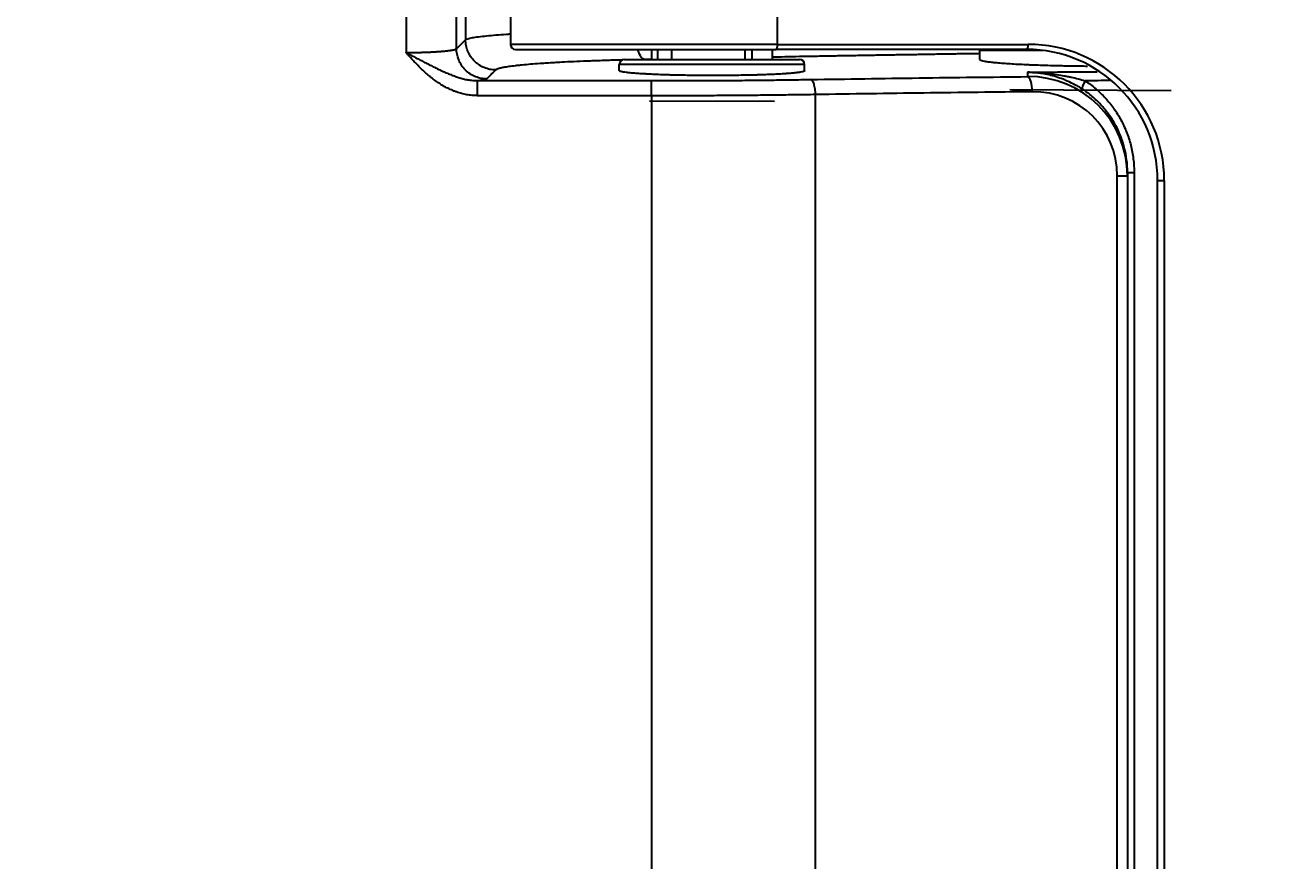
# Model space of a CAD drawing. Extents: x 8541 to 14664, y -60 to 2468.
# Drawn here: x 12184.3 to 12309.2, y 1764 to 1846.9 of the extents above; entities that cross this region are included whole.
import ezdxf

# ---------------------------------------------------------------- set-up
doc = ezdxf.new("R2010")
doc.units = 0
doc.header["$LTSCALE"] = 20
doc.header["$MEASUREMENT"] = 0
doc.layers.get('0').update_dxf_attribs({"linetype": 'CONTINUOUS'})
doc.layers.get('DEFPOINTS').update_dxf_attribs({"linetype": 'CONTINUOUS'})
doc.styles.get("Standard").update_dxf_attribs({"font": 'NanumGothic.ttf'})
doc.dimstyles.get("Standard").update_dxf_attribs({"dimtxt": 2.7, "dimasz": 2.5, "dimexe": 1.5, "dimexo": 1.5, "dimgap": 1.5, "dimtad": 1, "dimdec": 0, "dimlfac": 10, "dimzin": 0, "dimdsep": 46, "dimtxsty": 'Standard', "dimcen": 0, "dimclrt": 2, "dimadec": 0, "dimazin": 0, "dimtfac": 1, "dimtdec": 0, "dimtmove": 0, "dimatfit": 3, "dimfxl": 0, "dimtolj": 1, "dimtzin": 0, "dimarcsym": 0})

# ---------------------------------------------------------------- blocks, each defined once
blk = doc.blocks.new('*D19')
at = {"color": 3, "lineweight": -2}
for p, q in [((12048.5, 1688.87), (12048.5, 1970.18)), ((12733.09, 1688.87), (12733.09, 1970.18)), ((12068.5, 1965.18), (12713.09, 1965.18))]:
    blk.add_line(p, q, dxfattribs=at)
at = {"color": 3}
for points in [[(12068.5, 1968.51), (12068.5, 1961.85), (12048.5, 1965.18)], [(12713.09, 1968.51), (12713.09, 1961.85), (12733.09, 1965.18)]]:
    blk.add_solid(points, dxfattribs=at)
at = {"layer": 'DEFPOINTS', "color": 0}
for p in [(12733.09, 1965.18), (12048.5, 1687.37), (12733.09, 1687.37)]:
    blk.add_point(p, dxfattribs=at)
at = {"color": 2, "insert": (12390.79, 1988.79), "char_height": 25, "attachment_point": 5}
blk.add_mtext('\\A1;{\\fNanumGothic|b0|i0|c129|p50;685}', dxfattribs=at)

msp = doc.modelspace()

# ---------------------------------------------------------------- linework, layer by layer
at = {"color": 7, "linetype": 'Continuous'}
for p, q in [((12232.51, 1880.69), (12232.51, 1844.97)), ((12227.15, 1844.54), (12227.15, 1879.19)), ((12228.05, 1880.07), (12228.05, 1845.43)), ((12227.15, 1844.54), (12228.05, 1845.43)), ((12259.03, 1844.97), (12232.51, 1844.97)), ((12233.01, 1844.47), (12258.86, 1844.47)), ((12246.51, 1844.47), (12246.51, 1843.47)), ((12247.15, 1843.47), (12247.15, 1844.47)), ((12248.51, 1843.47), (12248.51, 1844.47)), ((12255.79, 1843.47), (12255.79, 1844.47)), ((12256.51, 1843.47), (12256.51, 1844.47)), ((12258.51, 1843.47), (12258.51, 1844.47)), ((12283.75, 1844.47), (12258.86, 1844.47)), ((12259.03, 1844.97), (12283.91, 1844.97)), ((12279.08, 1844.37), (12279.08, 1843.48)), ((12285.37, 1844.37), (12279.08, 1844.37)), ((12243.31, 1842.36), (12243.31, 1842.97)), ((12261.71, 1842.97), (12243.31, 1842.97)), ((12243.81, 1843.47), (12261.21, 1843.47)), ((12261.71, 1842.35), (12261.71, 1842.97)), ((12298.08, 1840.37), (12282.08, 1840.46)), ((12246.31, 1839.36), (12258.71, 1839.35)), ((12292.74, 1831.92), (12293.75, 1831.92)), ((12292.74, 1542.82), (12292.74, 1831.92)), ((12293.75, 1832.27), (12294.42, 1832.27)), ((12293.75, 1832.27), (12293.75, 1831.92)), ((12293.75, 1831.92), (12293.75, 1542.82)), ((12294.42, 1832.27), (12294.42, 1542.47)), ((12296.75, 1543.27), (12296.75, 1831.47)), ((12296.75, 1831.47), (12297.41, 1831.47)), ((12297.41, 1831.47), (12297.41, 1543.27))]:
    msp.add_line(p, q, dxfattribs=at)
for centre, start, end in [((12233.01, 1844.97), 180, 270), ((12279.58, 1844.37), 168.3085, 180), ((12243.81, 1842.97), 90, 180), ((12261.21, 1842.97), 0, 90)]:
    msp.add_arc(centre, 0.5, start, end, dxfattribs=at)
for centre, major_axis, ratio, start_param, end_param in [((12258.86, 1844.97), (0, -0.5), 0.325982, 0, 1.570796), ((12283.75, 1844.97), (0, -0.5), 0.325982, 0, 1.570796), ((12283.75, 1831.47), (13, 0), 1, 0, 1.570796), ((12283.91, 1831.47), (13.5, 0), 1, 0, 1.570796), ((12283.75, 1831.76), (6.87, 7.39), 0.984124, 5.469289, 7.032689), ((12283.82, 1840.27), (0.02, -1.5), 0.325964, 1.567085, 3.083985), ((12289.84, 1841.35), (0.544, 0.839), 0.254745, 1.734631, 3.094705), ((12284.24, 1831.76), (5.8, 6.33), 0.981335, 5.463069, 7.026469)]:
    msp.add_ellipse(centre, major_axis=major_axis, ratio=ratio, start_param=start_param, end_param=end_param, dxfattribs=at)
for points, knots in [([(12193.45, 1884.48), (12190.2, 1884.23), (12186.96, 1883.96), (12180.49, 1883.33), (12177.26, 1882.98), (12170.8, 1882.19), (12167.58, 1881.75), (12162.77, 1881.01), (12161.16, 1880.74), (12157.96, 1880.19), (12156.36, 1879.89), (12153.96, 1879.43), (12153.16, 1879.27), (12151.97, 1879.02), (12151.57, 1878.94), (12150.77, 1878.77), (12148.78, 1878.34), (12146.8, 1877.89), (12143.65, 1877.12), (12142.08, 1876.71), (12138.95, 1875.86), (12137.4, 1875.42), (12132.75, 1874.01), (12129.69, 1872.98), (12125.16, 1871.28), (12123.66, 1870.69), (12120.67, 1869.44), (12119.19, 1868.79), (12116.25, 1867.42), (12114.79, 1866.71), (12112.62, 1865.59), (12111.9, 1865.21), (12110.82, 1864.62), (12110.46, 1864.42), (12109.93, 1864.12), (12109.75, 1864.02), (12109.39, 1863.82), (12107.79, 1862.91), (12106.22, 1861.96), (12103.49, 1860.21), (12102.15, 1859.3), (12099.51, 1857.43), (12098.23, 1856.46), (12095.7, 1854.45), (12094.47, 1853.42), (12092.05, 1851.28), (12090.87, 1850.18), (12089.14, 1848.48), (12088.58, 1847.9), (12087.45, 1846.73), (12086.9, 1846.14), (12085.81, 1844.93), (12085.27, 1844.32), (12084.47, 1843.39), (12084.21, 1843.08), (12083.68, 1842.45), (12083.42, 1842.13), (12082.13, 1840.54), (12081.13, 1839.24), (12079.92, 1837.58), (12079.68, 1837.25), (12079.2, 1836.58), (12078.5, 1835.57), (12077.81, 1834.55), (12076.46, 1832.5), (12075.6, 1831.12), (12073.93, 1828.31), (12073.13, 1826.88), (12071.58, 1824), (12070.84, 1822.54), (12069.94, 1820.7), (12069.77, 1820.33), (12069.42, 1819.59), (12068.89, 1818.47), (12068.39, 1817.35), (12067.4, 1815.1), (12066.77, 1813.59), (12066.16, 1812.06)], [0, 0, 0, 0, 0.0625, 0.0625, 0.125, 0.125, 0.1875, 0.1875, 0.21875, 0.21875, 0.25, 0.25, 0.265625, 0.265625, 0.273437, 0.273437, 0.28125, 0.3125, 0.3125, 0.34375, 0.34375, 0.375, 0.375, 0.4375, 0.4375, 0.46875, 0.46875, 0.5, 0.5, 0.53125, 0.53125, 0.546875, 0.546875, 0.554687, 0.554687, 0.558594, 0.558594, 0.5625, 0.59375, 0.59375, 0.625, 0.625, 0.65625, 0.65625, 0.6875, 0.6875, 0.71875, 0.71875, 0.734375, 0.734375, 0.75, 0.75, 0.765625, 0.765625, 0.773437, 0.773437, 0.78125, 0.78125, 0.8125, 0.8125, 0.820312, 0.820312, 0.828125, 0.84375, 0.84375, 0.875, 0.875, 0.90625, 0.90625, 0.9375, 0.9375, 0.945312, 0.945312, 0.953125, 0.96875, 0.96875, 1, 1, 1, 1]), ([(12193.45, 1495.9), (12190.65, 1496.12), (12187.87, 1496.38), (12182.32, 1496.99), (12179.55, 1497.34), (12174.05, 1498.14), (12171.31, 1498.59), (12165.85, 1499.6), (12163.13, 1500.16), (12157.72, 1501.39), (12155.03, 1502.06), (12149.67, 1503.54), (12147.01, 1504.34), (12143.04, 1505.65), (12141.72, 1506.1), (12139.09, 1507.05), (12137.77, 1507.54), (12135.81, 1508.31), (12134.84, 1508.7), (12133.86, 1509.11), (12133.37, 1509.31), (12133.21, 1509.38), (12132.89, 1509.52), (12131.43, 1510.14), (12129.98, 1510.78), (12127.44, 1511.97), (12124.92, 1513.19), (12121.22, 1515.15), (12118.8, 1516.54), (12116.4, 1517.98), (12115.22, 1518.72), (12112.88, 1520.25), (12111.73, 1521.04), (12109.45, 1522.66), (12108.32, 1523.5), (12106.66, 1524.79), (12105.83, 1525.45), (12104.88, 1526.23), (12104.47, 1526.57), (12104.2, 1526.8), (12104.07, 1526.91), (12102.86, 1527.94), (12101.81, 1528.88), (12099.75, 1530.79), (12098.75, 1531.76), (12096.8, 1533.76), (12095.85, 1534.77), (12094, 1536.85), (12093.11, 1537.9), (12091.36, 1540.06), (12090.51, 1541.16), (12088.87, 1543.4), (12088.07, 1544.54), (12086.92, 1546.29), (12086.54, 1546.87), (12085.8, 1548.06), (12085.43, 1548.65), (12084.72, 1549.86), (12084.36, 1550.47), (12083.67, 1551.69), (12083.33, 1552.3), (12082.91, 1553.08), (12082.83, 1553.24), (12082.66, 1553.55), (12082.58, 1553.7), (12082.33, 1554.17), (12081.84, 1555.11), (12081.36, 1556.05), (12080.42, 1557.94), (12079.82, 1559.21), (12078.66, 1561.75), (12078.1, 1563.04), (12076.48, 1566.9), (12075.49, 1569.51), (12073.62, 1574.76), (12072.76, 1577.41), (12071.14, 1582.75), (12070.4, 1585.43), (12069, 1590.85), (12068.36, 1593.57), (12067.6, 1596.99), (12067.38, 1598.02), (12067.17, 1599.05), (12067.02, 1599.74), (12066.95, 1600.08), (12066.61, 1601.8), (12066.34, 1603.18), (12065.56, 1607.31), (12065.09, 1610.06), (12064.21, 1615.57), (12063.8, 1618.32), (12062.68, 1626.59), (12062.06, 1632.1), (12061.26, 1640.38), (12061.02, 1643.13), (12060.59, 1648.65), (12060.4, 1651.41), (12059.89, 1659.69), (12059.41, 1670.74), (12059.27, 1681.79), (12059.27, 1692.85), (12059.34, 1698.38), (12059.65, 1709.44), (12059.89, 1714.98), (12060.39, 1723.28), (12060.58, 1726.05), (12061.02, 1731.59), (12061.26, 1734.36), (12061.79, 1739.9), (12062.08, 1742.67), (12062.56, 1746.83), (12062.73, 1748.21), (12063.07, 1750.98), (12063.25, 1752.37), (12064.2, 1759.3), (12065.07, 1764.82), (12066.62, 1773.04), (12067.17, 1775.77), (12068.37, 1781.22), (12069.01, 1783.93), (12070.4, 1789.33), (12071.15, 1792.02), (12072.77, 1797.36), (12073.64, 1800.02), (12074.69, 1803), (12074.81, 1803.33), (12075.05, 1803.99), (12075.17, 1804.31), (12075.53, 1805.3), (12076.28, 1807.27), (12077.06, 1809.21), (12078.68, 1813.08), (12079.83, 1815.61), (12081.38, 1818.73), (12081.69, 1819.35), (12082.33, 1820.58), (12082.66, 1821.2), (12083.65, 1823.03), (12084.34, 1824.24), (12085.41, 1826.04), (12085.77, 1826.63), (12086.51, 1827.81), (12086.89, 1828.4), (12088.04, 1830.15), (12088.84, 1831.3), (12090.09, 1833), (12090.51, 1833.56), (12091.05, 1834.26), (12091.16, 1834.4), (12091.37, 1834.68), (12091.7, 1835.1), (12092.91, 1836.61), (12094.05, 1837.94), (12095.91, 1840.02), (12096.86, 1841.04), (12098.8, 1843.03), (12099.8, 1843.99), (12101.83, 1845.88), (12102.87, 1846.8), (12104.98, 1848.6), (12106.05, 1849.47), (12108.24, 1851.18), (12109.36, 1852.01), (12111.63, 1853.63), (12112.78, 1854.42), (12114.53, 1855.57), (12115.42, 1856.14), (12116.46, 1856.79), (12116.91, 1857.06), (12117.21, 1857.24), (12117.36, 1857.34), (12118.72, 1858.15), (12119.94, 1858.85), (12122.39, 1860.21), (12124.86, 1861.51), (12127.36, 1862.73), (12131.14, 1864.5), (12133.69, 1865.59), (12138.85, 1867.62), (12141.46, 1868.57), (12146.74, 1870.32), (12149.4, 1871.13), (12153.43, 1872.24), (12154.78, 1872.6), (12156.82, 1873.11), (12157.5, 1873.28), (12158.52, 1873.52), (12158.86, 1873.61), (12159.54, 1873.76), (12161.25, 1874.16), (12162.96, 1874.53), (12165.02, 1874.96), (12165.71, 1875.09), (12167.08, 1875.36), (12167.77, 1875.49), (12171.21, 1876.13), (12173.98, 1876.59), (12179.51, 1877.39), (12182.29, 1877.75), (12186.47, 1878.21), (12187.86, 1878.35), (12190.65, 1878.61), (12192.05, 1878.73), (12193.44, 1878.84)], [0, 0, 0, 0, 0.015625, 0.015625, 0.03125, 0.03125, 0.046875, 0.046875, 0.0625, 0.0625, 0.078125, 0.078125, 0.09375, 0.09375, 0.101562, 0.101562, 0.109375, 0.109375, 0.113281, 0.115234, 0.115234, 0.116211, 0.116211, 0.117187, 0.125, 0.125, 0.132812, 0.140625, 0.148437, 0.148437, 0.15625, 0.15625, 0.164062, 0.164062, 0.171875, 0.171875, 0.175781, 0.177734, 0.178711, 0.178711, 0.179687, 0.179687, 0.1875, 0.1875, 0.195312, 0.195312, 0.203125, 0.203125, 0.210937, 0.210937, 0.21875, 0.21875, 0.226562, 0.226562, 0.230469, 0.230469, 0.234375, 0.234375, 0.238281, 0.238281, 0.242187, 0.242187, 0.243164, 0.243164, 0.244141, 0.244141, 0.246094, 0.25, 0.25, 0.257812, 0.257812, 0.265625, 0.265625, 0.28125, 0.28125, 0.296875, 0.296875, 0.3125, 0.3125, 0.328125, 0.328125, 0.332031, 0.333984, 0.333984, 0.335937, 0.335937, 0.34375, 0.34375, 0.359375, 0.359375, 0.375, 0.375, 0.40625, 0.40625, 0.421875, 0.421875, 0.4375, 0.4375, 0.46875, 0.5, 0.5, 0.53125, 0.53125, 0.5625, 0.5625, 0.578125, 0.578125, 0.59375, 0.59375, 0.609375, 0.609375, 0.617187, 0.617187, 0.625, 0.625, 0.65625, 0.65625, 0.671875, 0.671875, 0.6875, 0.6875, 0.703125, 0.703125, 0.71875, 0.71875, 0.720703, 0.720703, 0.722656, 0.722656, 0.726562, 0.734375, 0.734375, 0.75, 0.75, 0.753906, 0.753906, 0.757812, 0.757812, 0.765625, 0.765625, 0.769531, 0.769531, 0.773437, 0.773437, 0.78125, 0.78125, 0.785156, 0.785156, 0.786133, 0.786133, 0.787109, 0.789062, 0.796875, 0.796875, 0.804687, 0.804687, 0.8125, 0.8125, 0.820312, 0.820312, 0.828125, 0.828125, 0.835937, 0.835937, 0.84375, 0.84375, 0.847656, 0.849609, 0.850586, 0.850586, 0.851562, 0.851562, 0.859375, 0.859375, 0.867187, 0.875, 0.875, 0.890625, 0.890625, 0.90625, 0.90625, 0.921875, 0.921875, 0.929687, 0.929687, 0.933594, 0.933594, 0.935547, 0.935547, 0.9375, 0.945312, 0.945312, 0.949219, 0.949219, 0.953125, 0.953125, 0.96875, 0.96875, 0.984375, 0.984375, 0.992187, 0.992187, 1, 1, 1, 1]), ([(12193.56, 1877.35), (12190.79, 1877.13), (12188.02, 1876.87), (12182.51, 1876.26), (12179.76, 1875.92), (12174.28, 1875.12), (12171.55, 1874.67), (12166.11, 1873.67), (12163.4, 1873.11), (12158, 1871.88), (12155.31, 1871.21), (12151.29, 1870.1), (12149.96, 1869.71), (12148.29, 1869.21), (12147.96, 1869.11), (12147.29, 1868.9), (12146.3, 1868.59), (12145.31, 1868.27), (12142.01, 1867.17), (12139.4, 1866.23), (12134.24, 1864.2), (12131.7, 1863.11), (12127.94, 1861.35), (12125.45, 1860.14), (12122.99, 1858.84), (12120.56, 1857.49), (12119.36, 1856.8), (12118.01, 1855.99), (12117.86, 1855.9), (12117.56, 1855.71), (12117.12, 1855.44), (12116.08, 1854.8), (12115.21, 1854.23), (12113.47, 1853.09), (12112.33, 1852.31), (12110.08, 1850.7), (12108.98, 1849.87), (12106.81, 1848.18), (12105.74, 1847.31), (12103.65, 1845.52), (12102.63, 1844.61), (12100.62, 1842.73), (12099.64, 1841.77), (12097.71, 1839.79), (12096.77, 1838.78), (12094.93, 1836.71), (12094.04, 1835.64), (12092.94, 1834.28), (12092.73, 1834.01), (12092.4, 1833.6), (12092.3, 1833.46), (12092.08, 1833.18), (12091.55, 1832.49), (12091.03, 1831.79), (12089.8, 1830.1), (12089.01, 1828.96), (12087.5, 1826.64), (12086.77, 1825.46), (12085.37, 1823.08), (12084.7, 1821.88), (12083.39, 1819.45), (12082.76, 1818.22), (12080.94, 1814.51), (12079.8, 1811.99), (12078.21, 1808.15), (12077.44, 1806.22), (12076.71, 1804.26), (12076.41, 1803.45), (12076.35, 1803.28), (12076.23, 1802.96), (12076.06, 1802.47), (12075.88, 1801.97), (12074.85, 1799.02), (12073.99, 1796.38), (12072.4, 1791.08), (12071.67, 1788.41), (12070.3, 1783.06), (12069.67, 1780.37), (12068.49, 1774.97), (12067.95, 1772.26), (12066.94, 1766.82), (12066.23, 1762.73), (12065.5, 1757.94), (12065.16, 1755.54), (12065.01, 1754.51), (12064.92, 1753.82), (12064.87, 1753.47), (12064.46, 1750.38), (12063.78, 1744.88), (12063.2, 1739.39), (12062.68, 1733.9), (12062.44, 1731.15), (12062.02, 1725.66), (12061.83, 1722.91), (12061.33, 1714.68), (12061.1, 1709.19), (12060.79, 1698.23), (12060.72, 1692.74), (12060.72, 1681.78), (12060.79, 1676.3), (12061.1, 1665.34), (12061.34, 1659.87), (12061.84, 1651.66), (12062.03, 1648.92), (12062.45, 1643.45), (12062.69, 1640.72), (12063.48, 1632.51), (12064.09, 1627.05), (12065.2, 1618.85), (12065.6, 1616.12), (12066.47, 1610.66), (12066.93, 1607.93), (12067.7, 1603.83), (12067.96, 1602.47), (12068.3, 1600.76), (12068.37, 1600.42), (12068.51, 1599.74), (12068.73, 1598.72), (12069.53, 1594.98), (12070.32, 1591.6), (12071.7, 1586.23), (12072.43, 1583.56), (12074.02, 1578.27), (12074.87, 1575.64), (12076.71, 1570.43), (12077.69, 1567.84), (12079.28, 1564.01), (12080.38, 1561.46), (12081.57, 1558.95), (12082.49, 1557.07), (12082.96, 1556.14), (12083.53, 1555.05), (12083.77, 1554.59), (12083.94, 1554.28), (12084.02, 1554.12), (12084.76, 1552.74), (12085.45, 1551.52), (12086.51, 1549.72), (12086.87, 1549.13), (12087.6, 1547.95), (12087.98, 1547.37), (12089.11, 1545.64), (12089.9, 1544.5), (12091.52, 1542.27), (12092.36, 1541.18), (12094.08, 1539.04), (12094.97, 1537.99), (12096.8, 1535.93), (12097.74, 1534.92), (12099.67, 1532.94), (12100.66, 1531.97), (12102.69, 1530.07), (12103.73, 1529.15), (12104.93, 1528.13), (12105.07, 1528.01), (12105.33, 1527.79), (12105.47, 1527.67), (12105.87, 1527.34), (12106.68, 1526.67), (12107.5, 1526.02), (12109.15, 1524.73), (12110.27, 1523.9), (12112.53, 1522.29), (12113.67, 1521.51), (12115.99, 1520), (12117.16, 1519.26), (12119.54, 1517.84), (12121.93, 1516.46), (12125.61, 1514.52), (12128.11, 1513.3), (12130.63, 1512.13), (12131.9, 1511.56), (12133.35, 1510.94), (12133.51, 1510.88), (12133.83, 1510.74), (12133.99, 1510.67), (12134.48, 1510.47), (12135.44, 1510.07), (12136.41, 1509.68), (12138.36, 1508.92), (12139.66, 1508.43), (12142.27, 1507.49), (12143.57, 1507.04), (12147.51, 1505.75), (12150.15, 1504.95), (12155.47, 1503.49), (12158.13, 1502.83), (12163.5, 1501.61), (12166.2, 1501.06), (12171.61, 1500.06), (12174.33, 1499.62), (12179.79, 1498.82), (12182.53, 1498.47), (12188.03, 1497.87), (12190.79, 1497.61), (12193.56, 1497.39)], [0, 0, 0, 0, 0.015625, 0.015625, 0.03125, 0.03125, 0.046875, 0.046875, 0.0625, 0.0625, 0.078125, 0.078125, 0.085938, 0.085938, 0.087891, 0.087891, 0.089844, 0.09375, 0.09375, 0.109375, 0.109375, 0.125, 0.125, 0.132812, 0.140625, 0.140625, 0.148437, 0.148437, 0.149414, 0.149414, 0.150391, 0.152344, 0.15625, 0.15625, 0.164062, 0.164062, 0.171875, 0.171875, 0.179687, 0.179687, 0.1875, 0.1875, 0.195312, 0.195312, 0.203125, 0.203125, 0.210938, 0.210938, 0.212891, 0.212891, 0.213867, 0.213867, 0.214844, 0.21875, 0.21875, 0.226563, 0.226563, 0.234375, 0.234375, 0.242188, 0.242188, 0.25, 0.25, 0.265625, 0.265625, 0.273438, 0.277344, 0.277344, 0.27832, 0.27832, 0.279297, 0.28125, 0.28125, 0.296875, 0.296875, 0.3125, 0.3125, 0.328125, 0.328125, 0.34375, 0.34375, 0.359375, 0.367188, 0.371094, 0.373047, 0.373047, 0.375, 0.375, 0.390625, 0.40625, 0.40625, 0.421875, 0.421875, 0.4375, 0.4375, 0.46875, 0.46875, 0.5, 0.5, 0.53125, 0.53125, 0.5625, 0.5625, 0.578125, 0.578125, 0.59375, 0.59375, 0.625, 0.625, 0.640625, 0.640625, 0.65625, 0.65625, 0.664063, 0.664063, 0.666016, 0.666016, 0.667969, 0.671875, 0.6875, 0.6875, 0.703125, 0.703125, 0.71875, 0.71875, 0.734375, 0.734375, 0.742188, 0.75, 0.75, 0.753906, 0.755859, 0.756836, 0.756836, 0.757813, 0.757813, 0.765625, 0.765625, 0.769531, 0.769531, 0.773438, 0.773438, 0.78125, 0.78125, 0.789063, 0.789063, 0.796875, 0.796875, 0.804688, 0.804688, 0.8125, 0.8125, 0.820313, 0.820313, 0.821289, 0.821289, 0.822266, 0.822266, 0.824219, 0.828125, 0.828125, 0.835938, 0.835938, 0.84375, 0.84375, 0.851563, 0.851563, 0.859375, 0.867188, 0.875, 0.875, 0.882813, 0.882813, 0.883789, 0.883789, 0.884766, 0.884766, 0.886719, 0.890625, 0.890625, 0.898438, 0.898438, 0.90625, 0.90625, 0.921875, 0.921875, 0.9375, 0.9375, 0.953125, 0.953125, 0.96875, 0.96875, 0.984375, 0.984375, 1, 1, 1, 1]), ([(12228.05, 1845.43), (12228.09, 1845.46), (12228.17, 1845.5), (12228.4, 1845.57), (12228.54, 1845.6), (12228.9, 1845.67), (12229.11, 1845.7), (12229.58, 1845.76), (12229.85, 1845.79), (12230.42, 1845.85), (12230.73, 1845.88), (12231.39, 1845.93), (12231.73, 1845.96), (12232.22, 1845.99), (12232.35, 1846), (12232.47, 1846.01)], [0, 0, 0, 0, 0.157747, 0.157747, 0.315495, 0.315495, 0.473242, 0.473242, 0.630989, 0.630989, 0.788737, 0.788737, 0.946484, 0.946484, 1, 1, 1, 1]), ([(12231.04, 1842.43), (12230.85, 1842.43), (12230.65, 1842.45), (12230.27, 1842.53), (12230.08, 1842.58), (12229.72, 1842.74), (12229.54, 1842.83), (12229.22, 1843.05), (12229.07, 1843.17), (12228.79, 1843.45), (12228.66, 1843.6), (12228.44, 1843.93), (12228.35, 1844.1), (12228.2, 1844.46), (12228.14, 1844.65), (12228.07, 1845.03), (12228.05, 1845.23), (12228.05, 1845.43)], [0, 0, 0, 0, 0.125, 0.125, 0.25, 0.25, 0.375, 0.375, 0.5, 0.5, 0.625, 0.625, 0.75, 0.75, 0.875, 0.875, 1, 1, 1, 1]), ([(12229.24, 1839.88), (12229.06, 1839.88), (12228.88, 1839.89), (12228.53, 1839.92), (12228.35, 1839.94), (12228, 1840), (12227.83, 1840.04), (12227.49, 1840.13), (12227.32, 1840.19), (12227.11, 1840.26), (12227.06, 1840.27), (12226.98, 1840.31), (12226.85, 1840.35), (12226.73, 1840.41), (12226.49, 1840.51), (12226.33, 1840.59), (12226.01, 1840.75), (12225.86, 1840.84), (12225.55, 1841.02), (12225.41, 1841.12), (12225.11, 1841.32), (12224.97, 1841.42), (12224.75, 1841.58), (12224.68, 1841.64), (12224.54, 1841.75), (12224.48, 1841.81), (12224.27, 1841.98), (12224.13, 1842.09), (12223.87, 1842.33), (12223.74, 1842.46), (12223.48, 1842.7), (12223.36, 1842.83), (12223.11, 1843.09), (12222.99, 1843.22), (12222.75, 1843.48), (12222.63, 1843.61), (12222.45, 1843.81), (12222.39, 1843.88), (12222.3, 1843.98), (12222.27, 1844.02), (12222.23, 1844.07), (12222.21, 1844.08), (12222.19, 1844.11), (12222.18, 1844.12), (12222.17, 1844.13), (12222.17, 1844.13), (12222.16, 1844.14), (12222.16, 1844.14), (12222.16, 1844.14), (12222.16, 1844.14), (12222.16, 1844.14), (12222.16, 1844.14), (12222.16, 1844.14), (12222.16, 1844.14), (12222.16, 1844.14), (12222.16, 1844.15), (12222.15, 1844.15)], [0, 0, 0, 0, 0.0625, 0.0625, 0.125, 0.125, 0.1875, 0.1875, 0.25, 0.25, 0.265625, 0.265625, 0.28125, 0.3125, 0.3125, 0.375, 0.375, 0.4375, 0.4375, 0.5, 0.5, 0.5625, 0.5625, 0.59375, 0.59375, 0.625, 0.625, 0.6875, 0.6875, 0.75, 0.75, 0.8125, 0.8125, 0.875, 0.875, 0.9375, 0.9375, 0.96875, 0.96875, 0.984375, 0.984375, 0.992188, 0.992188, 0.996094, 0.996094, 0.998047, 0.998047, 0.998291, 0.998413, 0.998413, 0.998444, 0.998444, 0.998474, 0.998535, 0.999023, 1, 1, 1, 1]), ([(12222.15, 1844.15), (12222.16, 1844.15), (12222.16, 1844.15), (12222.16, 1844.14), (12222.17, 1844.14), (12222.17, 1844.14), (12222.17, 1844.14), (12222.17, 1844.14), (12222.17, 1844.14), (12222.18, 1844.14), (12222.19, 1844.13), (12222.2, 1844.13), (12222.23, 1844.11), (12222.24, 1844.1), (12222.3, 1844.07), (12222.34, 1844.06), (12222.44, 1844), (12222.52, 1843.96), (12222.73, 1843.85), (12222.88, 1843.77), (12223.16, 1843.62), (12223.31, 1843.54), (12223.52, 1843.43), (12223.59, 1843.39), (12223.74, 1843.32), (12223.81, 1843.28), (12223.95, 1843.2), (12224.02, 1843.17), (12224.17, 1843.09), (12224.24, 1843.06), (12224.45, 1842.95), (12224.59, 1842.88), (12224.81, 1842.77), (12224.88, 1842.73), (12225.02, 1842.66), (12225.1, 1842.63), (12225.31, 1842.52), (12225.45, 1842.46), (12225.74, 1842.32), (12225.89, 1842.26), (12226.1, 1842.16), (12226.17, 1842.13), (12226.32, 1842.07), (12226.39, 1842.04), (12226.61, 1841.95), (12226.76, 1841.89), (12226.98, 1841.81), (12227.06, 1841.78), (12227.21, 1841.73), (12227.28, 1841.71), (12227.43, 1841.66), (12227.51, 1841.64), (12227.66, 1841.59), (12227.74, 1841.57), (12227.97, 1841.51), (12228.13, 1841.48), (12228.36, 1841.44), (12228.44, 1841.43), (12228.6, 1841.41), (12228.68, 1841.4), (12228.91, 1841.38), (12229.07, 1841.37), (12229.24, 1841.38)], [0, 0, 0, 0, 0.000977, 0.001465, 0.001709, 0.001709, 0.001831, 0.001831, 0.001953, 0.003906, 0.003906, 0.007812, 0.007812, 0.015625, 0.015625, 0.03125, 0.03125, 0.0625, 0.0625, 0.125, 0.125, 0.1875, 0.1875, 0.21875, 0.21875, 0.25, 0.25, 0.28125, 0.28125, 0.3125, 0.3125, 0.375, 0.375, 0.40625, 0.40625, 0.4375, 0.4375, 0.5, 0.5, 0.5625, 0.5625, 0.59375, 0.59375, 0.625, 0.625, 0.6875, 0.6875, 0.71875, 0.71875, 0.75, 0.75, 0.78125, 0.78125, 0.8125, 0.8125, 0.875, 0.875, 0.90625, 0.90625, 0.9375, 0.9375, 1, 1, 1, 1]), ([(12222.16, 1844.15), (12222.17, 1844.15), (12222.19, 1844.15), (12222.23, 1844.15), (12222.26, 1844.15), (12222.3, 1844.15), (12222.33, 1844.15), (12222.37, 1844.15), (12222.41, 1844.15), (12222.44, 1844.15), (12222.48, 1844.15), (12222.52, 1844.15), (12222.55, 1844.15), (12222.59, 1844.15), (12222.63, 1844.15), (12222.66, 1844.15), (12222.7, 1844.15), (12222.74, 1844.15), (12222.78, 1844.16), (12222.81, 1844.16), (12222.85, 1844.16), (12222.89, 1844.16), (12222.93, 1844.16), (12222.97, 1844.16), (12223, 1844.16), (12223.04, 1844.16), (12223.08, 1844.16), (12223.12, 1844.16), (12223.16, 1844.16), (12223.19, 1844.16), (12223.23, 1844.16), (12223.27, 1844.16), (12223.31, 1844.17), (12223.35, 1844.17), (12223.39, 1844.17), (12223.43, 1844.17), (12223.47, 1844.17), (12223.51, 1844.17), (12223.54, 1844.17), (12223.58, 1844.17), (12223.62, 1844.17), (12223.66, 1844.18), (12223.7, 1844.18), (12223.74, 1844.18), (12223.78, 1844.18), (12223.82, 1844.18), (12223.86, 1844.18), (12223.9, 1844.18), (12223.94, 1844.18), (12223.98, 1844.19), (12224.02, 1844.19), (12224.06, 1844.19), (12224.1, 1844.19), (12224.14, 1844.19), (12224.17, 1844.19), (12224.21, 1844.2), (12224.25, 1844.2), (12224.29, 1844.2), (12224.33, 1844.2), (12224.37, 1844.2), (12224.41, 1844.2), (12224.45, 1844.21), (12224.49, 1844.21), (12224.53, 1844.21), (12224.57, 1844.21), (12224.61, 1844.21), (12224.65, 1844.22), (12224.68, 1844.22), (12224.72, 1844.22), (12224.76, 1844.22), (12224.8, 1844.22), (12224.84, 1844.23), (12224.88, 1844.23), (12224.92, 1844.23), (12224.95, 1844.23), (12224.99, 1844.23), (12225.03, 1844.24), (12225.07, 1844.24), (12225.11, 1844.24), (12225.14, 1844.24), (12225.18, 1844.25), (12225.22, 1844.25), (12225.26, 1844.25), (12225.29, 1844.25), (12225.33, 1844.26), (12225.37, 1844.26), (12225.4, 1844.26), (12225.44, 1844.26), (12225.47, 1844.27), (12225.51, 1844.27), (12225.55, 1844.27), (12225.58, 1844.27), (12225.62, 1844.28), (12225.65, 1844.28), (12225.69, 1844.28), (12225.72, 1844.29), (12225.76, 1844.29), (12225.79, 1844.29), (12225.82, 1844.29), (12225.86, 1844.3), (12225.89, 1844.3), (12225.92, 1844.3), (12225.96, 1844.31), (12225.99, 1844.31), (12226.02, 1844.31), (12226.05, 1844.32), (12226.08, 1844.32), (12226.12, 1844.32), (12226.15, 1844.33), (12226.18, 1844.33), (12226.21, 1844.33), (12226.24, 1844.34), (12226.27, 1844.34), (12226.3, 1844.34), (12226.33, 1844.35), (12226.35, 1844.35), (12226.38, 1844.35), (12226.41, 1844.36), (12226.44, 1844.36), (12226.46, 1844.36), (12226.49, 1844.37), (12226.52, 1844.37), (12226.54, 1844.37), (12226.57, 1844.38), (12226.59, 1844.38), (12226.62, 1844.38), (12226.64, 1844.39), (12226.66, 1844.39), (12226.69, 1844.4), (12226.71, 1844.4), (12226.73, 1844.4), (12226.75, 1844.41), (12226.78, 1844.41), (12226.8, 1844.42), (12226.82, 1844.42), (12226.84, 1844.42), (12226.85, 1844.43), (12226.87, 1844.43), (12226.89, 1844.44), (12226.91, 1844.44), (12226.93, 1844.44), (12226.94, 1844.45), (12226.96, 1844.45), (12226.97, 1844.46), (12226.99, 1844.46), (12227, 1844.47), (12227.02, 1844.47), (12227.03, 1844.47), (12227.04, 1844.48), (12227.05, 1844.48), (12227.06, 1844.49), (12227.08, 1844.49), (12227.09, 1844.5), (12227.09, 1844.5), (12227.1, 1844.51), (12227.11, 1844.51), (12227.12, 1844.52), (12227.13, 1844.52), (12227.13, 1844.52), (12227.14, 1844.53), (12227.14, 1844.53), (12227.15, 1844.54), (12227.15, 1844.54), (12227.15, 1844.54)], [0, 0, 0, 0, 0.004651, 0.009321, 0.014011, 0.01872, 0.023448, 0.028196, 0.032963, 0.037749, 0.042555, 0.047381, 0.052226, 0.05709, 0.061973, 0.066876, 0.071799, 0.076741, 0.081702, 0.086683, 0.091683, 0.096703, 0.101742, 0.106801, 0.111879, 0.116976, 0.122093, 0.127229, 0.132385, 0.13756, 0.142755, 0.147969, 0.153203, 0.158456, 0.163729, 0.169021, 0.174333, 0.179664, 0.185014, 0.190384, 0.195774, 0.201183, 0.206611, 0.212059, 0.217527, 0.223014, 0.22852, 0.234046, 0.239592, 0.245157, 0.250741, 0.256345, 0.261969, 0.267612, 0.273274, 0.278956, 0.284658, 0.290379, 0.296119, 0.30188, 0.307659, 0.313458, 0.319277, 0.325115, 0.330973, 0.33685, 0.342747, 0.348664, 0.354599, 0.360555, 0.36653, 0.372524, 0.378539, 0.384572, 0.390625, 0.396698, 0.40279, 0.408902, 0.415034, 0.421184, 0.427355, 0.433545, 0.439755, 0.445984, 0.452233, 0.458501, 0.464789, 0.471096, 0.477423, 0.48377, 0.490136, 0.496521, 0.502927, 0.509352, 0.515796, 0.52226, 0.528744, 0.535247, 0.54177, 0.548312, 0.554874, 0.561455, 0.568056, 0.574677, 0.581317, 0.587977, 0.594656, 0.601355, 0.608074, 0.614812, 0.62157, 0.628347, 0.635144, 0.641961, 0.648797, 0.655653, 0.662528, 0.669423, 0.676338, 0.683272, 0.690226, 0.697199, 0.704192, 0.711205, 0.718237, 0.725289, 0.73236, 0.739451, 0.746562, 0.753692, 0.760842, 0.768012, 0.775201, 0.78241, 0.789638, 0.796886, 0.804154, 0.811441, 0.818748, 0.826074, 0.83342, 0.840786, 0.848171, 0.855576, 0.863001, 0.870445, 0.877909, 0.885392, 0.892895, 0.900418, 0.90796, 0.915522, 0.923104, 0.930705, 0.938326, 0.945967, 0.953627, 0.961306, 0.969006, 0.976725, 0.984464, 0.992222, 1, 1, 1, 1]), ([(12230.15, 1841.55), (12229.97, 1841.55), (12229.79, 1841.56), (12229.42, 1841.63), (12229.23, 1841.69), (12228.86, 1841.83), (12228.68, 1841.93), (12228.34, 1842.15), (12228.18, 1842.28), (12227.88, 1842.57), (12227.75, 1842.74), (12227.53, 1843.08), (12227.44, 1843.26), (12227.22, 1843.81), (12227.15, 1844.19), (12227.15, 1844.54)], [0, 0, 0, 0, 0.125, 0.125, 0.25, 0.25, 0.375, 0.375, 0.5, 0.5, 0.625, 0.625, 0.75, 0.75, 1, 1, 1, 1]), ([(12245.84, 1843.47), (12245.73, 1843.48), (12245.49, 1843.64), (12245.25, 1844.12), (12245.15, 1844.44), (12245.15, 1844.46)], [0, 0, 0, 0, 0.482421, 0.964911, 1, 1, 1, 1]), ([(12243.31, 1843.41), (12243.28, 1843.41), (12243.24, 1843.41), (12243.17, 1843.41), (12243.1, 1843.4), (12243.03, 1843.4), (12242.97, 1843.4), (12242.9, 1843.4), (12242.61, 1843.39), (12242.11, 1843.38), (12241.42, 1843.35), (12240.73, 1843.33), (12239.85, 1843.3), (12238.78, 1843.25), (12237.71, 1843.2), (12236.82, 1843.15), (12236.11, 1843.11), (12235.32, 1843.05), (12234.49, 1842.99), (12233.8, 1842.93), (12233.3, 1842.88), (12232.95, 1842.84), (12232.63, 1842.8), (12232.34, 1842.76), (12232.07, 1842.72), (12231.84, 1842.68), (12231.63, 1842.64), (12231.5, 1842.61), (12231.43, 1842.59), (12231.4, 1842.58), (12231.38, 1842.58), (12231.35, 1842.57), (12231.33, 1842.56), (12231.3, 1842.55), (12231.28, 1842.55), (12231.26, 1842.54), (12231.24, 1842.53), (12231.21, 1842.52), (12231.2, 1842.52), (12231.18, 1842.51), (12231.16, 1842.5), (12231.14, 1842.49), (12231.13, 1842.49), (12231.11, 1842.48), (12231.1, 1842.47), (12231.09, 1842.46), (12231.07, 1842.45), (12231.06, 1842.45), (12231.05, 1842.44), (12231.05, 1842.43), (12231.04, 1842.43)], [0, 0, 0, 0, 0.00328, 0.006559, 0.009835, 0.01311, 0.016383, 0.019654, 0.022924, 0.057663, 0.092386, 0.127141, 0.161976, 0.231771, 0.30158, 0.348098, 0.394547, 0.441043, 0.51077, 0.580511, 0.615477, 0.650382, 0.685273, 0.720198, 0.75505, 0.789822, 0.824564, 0.859324, 0.865628, 0.871938, 0.878256, 0.884581, 0.890913, 0.897253, 0.903602, 0.909959, 0.916325, 0.9227, 0.929084, 0.935477, 0.941881, 0.948294, 0.954718, 0.961153, 0.967599, 0.974056, 0.980524, 0.987004, 0.993496, 1, 1, 1, 1]), ([(12243.59, 1843.42), (12243.56, 1843.42), (12243.52, 1843.41), (12243.45, 1843.41), (12243.38, 1843.41), (12243.33, 1843.41), (12243.31, 1843.41)], [0, 0, 0, 0, 0.250011, 0.500012, 0.750007, 1, 1, 1, 1]), ([(12279.08, 1844.05), (12278.58, 1844.04), (12277.6, 1844.03), (12276.12, 1844), (12274.65, 1843.98), (12273.18, 1843.95), (12271.71, 1843.93), (12270.25, 1843.91), (12268.79, 1843.88), (12267.34, 1843.86), (12265.89, 1843.83), (12264.44, 1843.81), (12262.99, 1843.78), (12261.55, 1843.76), (12260.12, 1843.73), (12259.1, 1843.71), (12258.57, 1843.7), (12258.51, 1843.7)], [0, 0, 0, 0, 0.071979, 0.143779, 0.215402, 0.286847, 0.358114, 0.429204, 0.500117, 0.570854, 0.641414, 0.711798, 0.782006, 0.852038, 0.921895, 0.991577, 1, 1, 1, 1]), ([(12279.08, 1843.48), (12279.08, 1843.46), (12279.1, 1843.44), (12279.17, 1843.4), (12279.22, 1843.38), (12279.36, 1843.34), (12279.44, 1843.33), (12279.58, 1843.3), (12279.62, 1843.29), (12279.66, 1843.29), (12279.69, 1843.28), (12279.7, 1843.28), (12279.78, 1843.27), (12279.85, 1843.26), (12280.05, 1843.23), (12280.36, 1843.19), (12280.73, 1843.16), (12281.03, 1843.13), (12281.13, 1843.12), (12281.29, 1843.11), (12281.35, 1843.11), (12281.46, 1843.1), (12281.51, 1843.1), (12281.8, 1843.07), (12282.04, 1843.06), (12282.55, 1843.03), (12282.81, 1843.01), (12283.37, 1842.99), (12283.66, 1842.97), (12284.03, 1842.96), (12284.11, 1842.95), (12284.22, 1842.95), (12284.26, 1842.95), (12284.34, 1842.95), (12284.53, 1842.94), (12284.73, 1842.93), (12285.21, 1842.91), (12285.85, 1842.89), (12286.53, 1842.88), (12287.05, 1842.86), (12287.22, 1842.86), (12287.48, 1842.85), (12287.57, 1842.85), (12287.75, 1842.85), (12287.84, 1842.85), (12288.28, 1842.84), (12288.64, 1842.84), (12289.26, 1842.83), (12289.53, 1842.82), (12289.8, 1842.82)], [0, 0, 0, 0, 0.063482, 0.063482, 0.126964, 0.126964, 0.190446, 0.190446, 0.206316, 0.214252, 0.214252, 0.222187, 0.222187, 0.253928, 0.253928, 0.31741, 0.380892, 0.380892, 0.412633, 0.412633, 0.428503, 0.428503, 0.444374, 0.444374, 0.507856, 0.507856, 0.571338, 0.571338, 0.63482, 0.63482, 0.65069, 0.65069, 0.658626, 0.658626, 0.666561, 0.698302, 0.698302, 0.761784, 0.825266, 0.825266, 0.857007, 0.857007, 0.872877, 0.872877, 0.888748, 0.888748, 0.95223, 0.95223, 1, 1, 1, 1]), ([(12231.04, 1842.43), (12230.94, 1842.33), (12230.74, 1842.14), (12230.45, 1841.84), (12230.25, 1841.65), (12230.15, 1841.55)], [0, 0, 0, 0, 0.334305, 0.667638, 1, 1, 1, 1]), ([(12261.71, 1842.35), (12261.71, 1842.33), (12261.69, 1842.32), (12261.63, 1842.28), (12261.59, 1842.27), (12261.47, 1842.24), (12261.4, 1842.22), (12261.29, 1842.2), (12261.26, 1842.2), (12261.22, 1842.19), (12261.2, 1842.19), (12261.18, 1842.19), (12261.12, 1842.18), (12261.07, 1842.17), (12260.89, 1842.15), (12260.64, 1842.12), (12260.33, 1842.09), (12260.08, 1842.07), (12259.99, 1842.07), (12259.86, 1842.06), (12259.81, 1842.06), (12259.72, 1842.05), (12259.67, 1842.05), (12259.43, 1842.03), (12259.23, 1842.02), (12258.8, 1842), (12258.58, 1841.99), (12258.12, 1841.97), (12257.88, 1841.96), (12257.56, 1841.95), (12257.5, 1841.95), (12257.4, 1841.94), (12257.37, 1841.94), (12257.31, 1841.94), (12257.14, 1841.94), (12256.98, 1841.93), (12256.58, 1841.92), (12256.04, 1841.91), (12255.47, 1841.9), (12255.04, 1841.89), (12254.9, 1841.89), (12254.68, 1841.89), (12254.6, 1841.89), (12254.45, 1841.89), (12254.38, 1841.89), (12254.01, 1841.88), (12253.71, 1841.88), (12253.11, 1841.88), (12252.81, 1841.88), (12252.21, 1841.88), (12251.91, 1841.88), (12251.57, 1841.88), (12251.54, 1841.88), (12251.46, 1841.88), (12251.42, 1841.88), (12251.31, 1841.88), (12251.08, 1841.88), (12250.86, 1841.89), (12250.42, 1841.89), (12249.84, 1841.9), (12249.27, 1841.91), (12248.85, 1841.92), (12248.71, 1841.92), (12248.51, 1841.93), (12248.44, 1841.93), (12248.31, 1841.93), (12248.24, 1841.94), (12247.9, 1841.95), (12247.65, 1841.95), (12247.15, 1841.97), (12246.91, 1841.98), (12246.44, 1842), (12246.22, 1842.01), (12245.98, 1842.02), (12245.95, 1842.03), (12245.9, 1842.03), (12245.82, 1842.03), (12245.64, 1842.04), (12245.49, 1842.05), (12245.21, 1842.07), (12244.85, 1842.1), (12244.54, 1842.12), (12244.33, 1842.14), (12244.26, 1842.15), (12244.13, 1842.16), (12244.07, 1842.17), (12243.89, 1842.19), (12243.79, 1842.21), (12243.62, 1842.24), (12243.55, 1842.25), (12243.46, 1842.28), (12243.43, 1842.28), (12243.4, 1842.3), (12243.39, 1842.3), (12243.37, 1842.31), (12243.36, 1842.31), (12243.32, 1842.33), (12243.31, 1842.35), (12243.31, 1842.36)], [0, 0, 0, 0, 0.03125, 0.03125, 0.0625, 0.0625, 0.09375, 0.09375, 0.101562, 0.105469, 0.105469, 0.109375, 0.109375, 0.125, 0.125, 0.15625, 0.1875, 0.1875, 0.203125, 0.203125, 0.210938, 0.210938, 0.21875, 0.21875, 0.25, 0.25, 0.28125, 0.28125, 0.3125, 0.3125, 0.320313, 0.320313, 0.324219, 0.324219, 0.328125, 0.34375, 0.34375, 0.375, 0.40625, 0.40625, 0.421875, 0.421875, 0.429688, 0.429688, 0.4375, 0.4375, 0.46875, 0.46875, 0.5, 0.5, 0.53125, 0.53125, 0.535156, 0.535156, 0.539063, 0.539063, 0.546875, 0.5625, 0.5625, 0.59375, 0.625, 0.625, 0.640625, 0.640625, 0.648438, 0.648438, 0.65625, 0.65625, 0.6875, 0.6875, 0.71875, 0.71875, 0.75, 0.75, 0.753906, 0.753906, 0.757812, 0.765625, 0.78125, 0.78125, 0.8125, 0.84375, 0.84375, 0.859375, 0.859375, 0.875, 0.875, 0.90625, 0.90625, 0.9375, 0.9375, 0.953125, 0.953125, 0.960938, 0.960938, 0.96875, 0.96875, 1, 1, 1, 1]), ([(12262.31, 1841.48), (12265.89, 1841.54), (12269.48, 1841.59), (12276.65, 1841.69), (12280.24, 1841.73), (12283.83, 1841.77)], [0, 0, 0, 0, 0.5, 0.5, 1, 1, 1, 1]), ([(12283.82, 1842.2), (12285.81, 1842.22), (12287.79, 1842.24), (12290.09, 1842.26), (12290.43, 1842.26), (12290.76, 1842.26)], [0, 0, 0, 0, 0.854701, 0.854701, 1, 1, 1, 1]), ([(12283.82, 1842.2), (12283.82, 1842.2), (12283.83, 1842.2), (12283.84, 1842.2), (12283.84, 1842.2), (12283.84, 1842.2), (12283.85, 1842.2), (12283.86, 1842.2), (12283.88, 1842.2), (12283.9, 1842.2), (12283.94, 1842.2), (12283.97, 1842.2), (12284.06, 1842.2), (12284.13, 1842.2), (12284.31, 1842.2), (12284.43, 1842.19), (12284.68, 1842.18), (12284.8, 1842.18), (12285.04, 1842.16), (12285.16, 1842.15), (12285.53, 1842.13), (12285.77, 1842.1), (12286.26, 1842.05), (12286.5, 1842.02), (12286.98, 1841.95), (12287.22, 1841.91), (12287.57, 1841.84), (12287.69, 1841.82), (12287.93, 1841.77), (12288.05, 1841.74), (12288.4, 1841.66), (12288.63, 1841.61), (12289.09, 1841.49), (12289.32, 1841.42), (12289.54, 1841.35)], [0, 0, 0, 0, 0.001953, 0.00293, 0.00293, 0.003906, 0.003906, 0.007812, 0.007812, 0.015625, 0.015625, 0.03125, 0.03125, 0.0625, 0.0625, 0.125, 0.125, 0.1875, 0.1875, 0.25, 0.25, 0.375, 0.375, 0.5, 0.5, 0.625, 0.625, 0.6875, 0.6875, 0.75, 0.75, 0.875, 0.875, 1, 1, 1, 1]), ([(12289.29, 1840.52), (12289.19, 1840.58), (12289.09, 1840.65), (12288.89, 1840.77), (12288.78, 1840.83), (12288.47, 1841), (12288.25, 1841.11), (12287.93, 1841.27), (12287.81, 1841.32), (12287.59, 1841.41), (12287.48, 1841.46), (12287.13, 1841.59), (12286.9, 1841.67), (12286.44, 1841.82), (12286.21, 1841.88), (12285.74, 1841.99), (12285.5, 1842.04), (12285.14, 1842.09), (12285.02, 1842.11), (12284.84, 1842.13), (12284.78, 1842.14), (12284.66, 1842.15), (12284.6, 1842.16), (12284.42, 1842.18), (12284.3, 1842.18), (12284.12, 1842.19), (12284.06, 1842.2), (12283.97, 1842.2), (12283.94, 1842.2), (12283.89, 1842.2), (12283.88, 1842.2), (12283.86, 1842.2), (12283.85, 1842.2), (12283.84, 1842.2), (12283.84, 1842.2), (12283.84, 1842.2), (12283.84, 1842.2), (12283.84, 1842.2), (12283.84, 1842.2), (12283.83, 1842.2), (12283.83, 1842.2), (12283.82, 1842.2), (12283.82, 1842.2)], [0, 0, 0, 0, 0.0625, 0.0625, 0.125, 0.125, 0.25, 0.25, 0.3125, 0.3125, 0.375, 0.375, 0.5, 0.5, 0.625, 0.625, 0.75, 0.75, 0.8125, 0.8125, 0.84375, 0.84375, 0.875, 0.875, 0.9375, 0.9375, 0.96875, 0.96875, 0.984375, 0.984375, 0.992188, 0.992188, 0.996094, 0.996094, 0.996338, 0.996338, 0.996582, 0.996582, 0.99707, 0.998047, 0.998047, 1, 1, 1, 1]), ([(12229.24, 1841.38), (12229.24, 1841.38), (12229.25, 1841.38), (12229.27, 1841.38), (12229.29, 1841.38), (12229.31, 1841.38), (12229.33, 1841.39), (12229.35, 1841.39), (12229.37, 1841.39), (12229.39, 1841.39), (12229.41, 1841.4), (12229.43, 1841.4), (12229.45, 1841.4), (12229.47, 1841.4), (12229.48, 1841.4), (12229.5, 1841.41), (12229.52, 1841.41), (12229.54, 1841.41), (12229.56, 1841.41), (12229.58, 1841.41), (12229.59, 1841.42), (12229.61, 1841.42), (12229.63, 1841.42), (12229.65, 1841.42), (12229.66, 1841.43), (12229.68, 1841.43), (12229.7, 1841.43), (12229.71, 1841.43), (12229.73, 1841.44), (12229.75, 1841.44), (12229.76, 1841.44), (12229.78, 1841.44), (12229.79, 1841.45), (12229.81, 1841.45), (12229.82, 1841.45), (12229.84, 1841.45), (12229.85, 1841.46), (12229.87, 1841.46), (12229.88, 1841.46), (12229.9, 1841.46), (12229.91, 1841.47), (12229.92, 1841.47), (12229.94, 1841.47), (12229.95, 1841.48), (12229.96, 1841.48), (12229.97, 1841.48), (12229.99, 1841.48), (12230, 1841.49), (12230.01, 1841.49), (12230.02, 1841.49), (12230.03, 1841.5), (12230.04, 1841.5), (12230.05, 1841.5), (12230.06, 1841.5), (12230.07, 1841.51), (12230.08, 1841.51), (12230.09, 1841.51), (12230.09, 1841.52), (12230.1, 1841.52), (12230.11, 1841.52), (12230.11, 1841.53), (12230.12, 1841.53), (12230.13, 1841.53), (12230.13, 1841.54), (12230.14, 1841.54), (12230.14, 1841.54), (12230.14, 1841.54), (12230.15, 1841.55), (12230.15, 1841.55)], [0, 0, 0, 0, 0.012246, 0.024582, 0.037008, 0.049524, 0.062129, 0.074824, 0.087609, 0.100484, 0.113449, 0.126503, 0.139647, 0.15288, 0.166203, 0.179616, 0.193118, 0.206709, 0.220391, 0.234161, 0.248021, 0.261971, 0.276009, 0.290137, 0.304355, 0.318662, 0.333057, 0.347543, 0.362117, 0.376781, 0.391533, 0.406375, 0.421306, 0.436326, 0.451435, 0.466633, 0.48192, 0.497297, 0.512762, 0.528316, 0.543959, 0.55969, 0.575511, 0.591421, 0.607419, 0.623507, 0.639683, 0.655949, 0.672303, 0.688746, 0.705279, 0.7219, 0.73861, 0.75541, 0.772298, 0.789276, 0.806343, 0.823499, 0.840745, 0.858081, 0.875506, 0.89302, 0.910625, 0.928319, 0.946104, 0.963979, 0.981944, 1, 1, 1, 1]), ([(12229.24, 1839.88), (12229.24, 1839.97), (12229.24, 1840.07), (12229.24, 1840.26), (12229.24, 1840.35), (12229.24, 1840.52), (12229.24, 1840.61), (12229.24, 1840.77), (12229.24, 1840.84), (12229.24, 1840.98), (12229.24, 1841.04), (12229.24, 1841.15), (12229.24, 1841.2), (12229.24, 1841.28), (12229.24, 1841.31), (12229.24, 1841.36), (12229.24, 1841.37), (12229.24, 1841.38)], [0, 0, 0, 0, 0.125, 0.125, 0.25, 0.25, 0.375, 0.375, 0.5, 0.5, 0.625, 0.625, 0.75, 0.75, 0.875, 0.875, 1, 1, 1, 1]), ([(12246.49, 1841.37), (12246.83, 1841.37), (12247.51, 1841.37), (12248.18, 1841.37), (12248.86, 1841.37), (12249.2, 1841.37), (12249.87, 1841.37), (12250.21, 1841.38), (12250.88, 1841.38), (12251.21, 1841.38), (12251.88, 1841.38), (12252.21, 1841.38), (12252.88, 1841.38), (12253.21, 1841.38), (12253.87, 1841.39), (12254.2, 1841.39), (12254.86, 1841.39), (12255.19, 1841.4), (12255.85, 1841.4), (12256.17, 1841.41), (12256.83, 1841.41), (12257.15, 1841.42), (12257.8, 1841.42), (12258.12, 1841.43), (12258.77, 1841.43), (12259.09, 1841.44), (12259.74, 1841.45), (12260.06, 1841.45), (12260.7, 1841.46), (12261.34, 1841.47), (12261.99, 1841.48), (12262.31, 1841.48)], [0, 0, 0, 0, 0.0625, 0.125, 0.125, 0.1875, 0.1875, 0.25, 0.25, 0.3125, 0.3125, 0.375, 0.375, 0.4375, 0.4375, 0.5, 0.5, 0.5625, 0.5625, 0.625, 0.625, 0.6875, 0.6875, 0.75, 0.75, 0.8125, 0.8125, 0.875, 0.875, 0.9375, 1, 1, 1, 1]), ([(12246.49, 1839.88), (12246.49, 1839.97), (12246.49, 1840.07), (12246.49, 1840.25), (12246.49, 1840.34), (12246.49, 1840.52), (12246.49, 1840.61), (12246.49, 1840.77), (12246.49, 1840.84), (12246.49, 1840.98), (12246.49, 1841.04), (12246.49, 1841.15), (12246.49, 1841.2), (12246.49, 1841.28), (12246.49, 1841.31), (12246.49, 1841.36), (12246.49, 1841.37), (12246.49, 1841.37)], [0, 0, 0, 0, 0.125, 0.125, 0.25, 0.25, 0.375, 0.375, 0.5, 0.5, 0.625, 0.625, 0.75, 0.75, 0.875, 0.875, 1, 1, 1, 1]), ([(12262.79, 1839.99), (12262.79, 1840.08), (12262.78, 1840.18), (12262.77, 1840.36), (12262.76, 1840.45), (12262.74, 1840.63), (12262.72, 1840.72), (12262.68, 1840.88), (12262.66, 1840.95), (12262.62, 1841.09), (12262.6, 1841.15), (12262.54, 1841.26), (12262.52, 1841.31), (12262.46, 1841.39), (12262.43, 1841.42), (12262.37, 1841.47), (12262.34, 1841.48), (12262.31, 1841.48)], [0, 0, 0, 0, 0.125, 0.125, 0.25, 0.25, 0.375, 0.375, 0.5, 0.5, 0.625, 0.625, 0.75, 0.75, 0.875, 0.875, 1, 1, 1, 1]), ([(12293.75, 1832.27), (12293.75, 1832.69), (12293.73, 1833.1), (12293.62, 1833.92), (12293.55, 1834.32), (12293.39, 1834.92), (12293.34, 1835.12), (12293.26, 1835.37), (12293.24, 1835.42), (12293.21, 1835.52), (12293.16, 1835.66), (12293.1, 1835.81), (12292.91, 1836.29), (12292.74, 1836.66), (12292.35, 1837.37), (12292.13, 1837.71), (12291.86, 1838.09), (12291.83, 1838.13), (12291.77, 1838.21), (12291.74, 1838.25), (12291.65, 1838.37), (12291.59, 1838.45), (12291.39, 1838.69), (12291.26, 1838.84), (12290.85, 1839.28), (12290.56, 1839.55), (12289.95, 1840.06), (12289.63, 1840.3), (12289.29, 1840.52)], [0, 0, 0, 0, 0.125, 0.125, 0.25, 0.25, 0.3125, 0.3125, 0.328125, 0.328125, 0.34375, 0.375, 0.375, 0.5, 0.5, 0.625, 0.625, 0.640625, 0.640625, 0.65625, 0.65625, 0.6875, 0.6875, 0.75, 0.75, 0.875, 0.875, 1, 1, 1, 1]), ([(12289.54, 1841.35), (12289.92, 1841.11), (12290.27, 1840.85), (12290.94, 1840.28), (12291.26, 1839.97), (12291.7, 1839.49), (12291.85, 1839.32), (12292.06, 1839.06), (12292.13, 1838.97), (12292.23, 1838.84), (12292.26, 1838.79), (12292.33, 1838.7), (12292.36, 1838.66), (12292.66, 1838.25), (12292.89, 1837.87), (12293.32, 1837.08), (12293.51, 1836.68), (12293.71, 1836.15), (12293.77, 1835.99), (12293.83, 1835.83), (12293.86, 1835.72), (12293.88, 1835.67), (12293.97, 1835.4), (12294.03, 1835.18), (12294.19, 1834.52), (12294.28, 1834.08), (12294.39, 1833.18), (12294.42, 1832.73), (12294.42, 1832.27)], [0, 0, 0, 0, 0.125, 0.125, 0.25, 0.25, 0.3125, 0.3125, 0.34375, 0.34375, 0.359375, 0.359375, 0.375, 0.375, 0.5, 0.5, 0.625, 0.625, 0.65625, 0.671875, 0.671875, 0.6875, 0.6875, 0.75, 0.75, 0.875, 0.875, 1, 1, 1, 1]), ([(12262.79, 1839.99), (12262.46, 1839.98), (12261.81, 1839.97), (12261.15, 1839.96), (12260.49, 1839.95), (12260.16, 1839.95), (12259.5, 1839.94), (12259.16, 1839.94), (12258.5, 1839.93), (12258.16, 1839.92), (12257.49, 1839.92), (12257.16, 1839.91), (12256.65, 1839.91), (12256.48, 1839.91), (12256.14, 1839.9), (12255.97, 1839.9), (12255.46, 1839.9), (12255.12, 1839.9), (12254.44, 1839.89), (12254.1, 1839.89), (12253.41, 1839.89), (12253.07, 1839.88), (12252.38, 1839.88), (12252.03, 1839.88), (12251.51, 1839.88), (12251.34, 1839.88), (12251, 1839.88), (12250.82, 1839.88), (12250.3, 1839.88), (12249.96, 1839.88), (12249.26, 1839.88), (12248.92, 1839.88), (12248.22, 1839.88), (12247.53, 1839.88), (12246.84, 1839.88), (12246.49, 1839.88)], [0, 0, 0, 0, 0.0625, 0.125, 0.125, 0.1875, 0.1875, 0.25, 0.25, 0.3125, 0.3125, 0.375, 0.375, 0.40625, 0.40625, 0.4375, 0.4375, 0.5, 0.5, 0.5625, 0.5625, 0.625, 0.625, 0.6875, 0.6875, 0.71875, 0.71875, 0.75, 0.75, 0.8125, 0.8125, 0.875, 0.875, 0.9375, 1, 1, 1, 1]), ([(12284.3, 1840.27), (12280.72, 1840.23), (12277.13, 1840.19), (12269.96, 1840.09), (12266.38, 1840.04), (12262.79, 1839.99)], [0, 0, 0, 0, 0.5, 0.5, 1, 1, 1, 1])]:
    msp.add_open_spline(points, degree=3, knots=knots, dxfattribs=at)
for points, degree in [([(12259.03, 1844.97), (12259.03, 1856.73), (12259.03, 1868.5), (12259.03, 1880.27)], 3), ([(12222.16, 1878.9), (12222.16, 1867.32), (12222.16, 1855.74), (12222.16, 1844.15)], 3), ([(12246.51, 1843.48), (12246.32, 1843.48), (12246.13, 1843.47), (12245.94, 1843.47)], 3), ([(12283.82, 1842.2), (12283.82, 1842.19), (12283.82, 1842.17), (12283.82, 1842.15)], 3), ([(12283.82, 1842.15), (12283.82, 1842.03), (12283.82, 1841.9), (12283.83, 1841.77)], 3), ([(12229.23, 1841.38), (12234.99, 1841.38), (12240.74, 1841.38), (12246.49, 1841.37)], 3), ([(12292.12, 1841.38), (12291.26, 1841.37), (12290.4, 1841.36), (12289.54, 1841.35)], 3), ([(12246.49, 1839.88), (12240.74, 1839.88), (12234.99, 1839.88), (12229.24, 1839.88)], 3), ([(12246.49, 1839.88), (12246.49, 1534.86)], 1), ([(12262.79, 1534.75), (12262.79, 1839.99)], 1)]:
    msp.add_open_spline(points, degree=degree, dxfattribs=at)

# ---------------------------------------------------------------- dimensions: what is measured, and where the dimension line sits
dim = msp.add_linear_dim(base=(12733.09, 1965.18), p1=(12048.5, 1687.37), p2=(12733.09, 1687.37), text='{\\fNanumGothic|b0|i0|c129|p50;<>}', dimstyle='Standard', override={"dimtxt": 25, "dimasz": 20, "dimexe": 5, "dimgap": 10, "dimlfac": 1, "dimzin": 12, "dimpost": '', "dimclrd": 3, "dimclre": 3, "dimazin": 2, "dimarcsym": 1})
dim.commit()
dim.dimension.update_dxf_attribs({"geometry": '*D19', "text_midpoint": (12390.79, 1988.79)})

doc.saveas('drawing.dxf')
